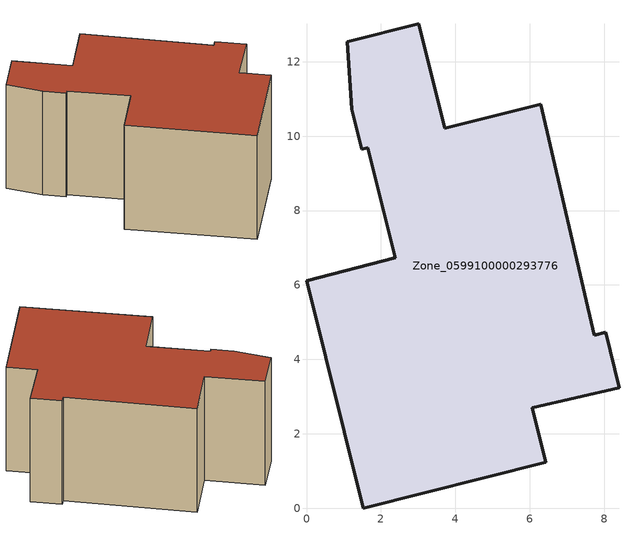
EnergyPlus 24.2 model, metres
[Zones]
Zone_0599100000293776
 floor ground (C_G): 8.04,4.73 8.4,3.24 6.07,2.7 6.43,1.24 1.53,0 0,6.12 2.39,6.73 1.64,9.69 1.48,9.65 1.21,10.72 1.1,12.54 3.01,13.02 3.72,10.21 6.29,10.86 7.73,4.65 z0
 wall outside (C_F): 1.64,9.69 2.39,6.73 0,6.12 1.53,0 6.43,1.24 6.07,2.7 8.4,3.24 8.04,4.73 7.73,4.65 6.29,10.86 3.72,10.21 3.01,13.02 1.1,12.54 1.21,10.72 1.48,9.65 1.64,9.69 z0:5.92
 roof outside (C_R): 1.21,10.72 1.48,9.65 1.64,9.69 2.39,6.73 0,6.12 1.53,0 6.43,1.24 6.07,2.7 8.4,3.24 8.04,4.73 7.73,4.65 6.29,10.86 3.72,10.21 3.01,13.02 1.1,12.54 z5.92
[BUILDING]
Pand.0599100000293776: North Axis=0; Terrain=City; Loads Convergence Tolerance Value=0.04; Temperature Convergence Tolerance Value=0.4; Solar Distribution=FullExterior; Maximum Number of Warmup Days=25; Minimum Number of Warmup Days=1
[Site:Location]
Rotterdam.The.Hague.AP_ZH_NLD Design_Conditions: Latitude=51.96; Longitude=4.45; Time Zone=1; Elevation=-4.5
[SITE:GROUNDTEMPERATURE:BUILDINGSURFACE]
18, 18, 18, 18, 18, 18, 18, 18, 18, 18, 18, 18
[MATERIAL] Thermal Absorptance=0.9; Solar Absorptance=0.7; Visible Absorptance=0.7
Name | Roughness | Thickness | Conductivity | Density | Specific Heat
G.TI.1965-1974 | MediumSmooth | 0.15 | 0.882353 | 540 | 1210
F.TI.1965-1974 | Rough | 0.3 | 0.697674 | 1920 | 840
R.TI.1965-1974 | MediumRough | 0.2 | 0.232558 | 1500 | 1000
[CONSTRUCTION]
C_G: G.TI.1965-1974
C_F: F.TI.1965-1974
C_R: R.TI.1965-1974
[ZONE]
Zone_0599100000293776: Type=1; Multiplier=1; Ceiling Height=Autocalculate; Volume=Autocalculate; Floor Area=autocalculate; Part of Total Floor Area=Yes
[ZONEINFILTRATION:DESIGNFLOWRATE]
Infil_Zone_0599100000293776: Zone or ZoneList or Space or SpaceList=Zone_0599100000293776; Schedule=AlwaysOn; Design Flow Rate Calculation Method=Flow/Area; Flow Rate per Floor Area=0.003; Constant Term Coefficient=1; Temperature Term Coefficient=0; Velocity Term Coefficient=0; Velocity Squared Term Coefficient=0
[HVACTEMPLATE:ZONE:IDEALLOADSAIRSYSTEM]
Zone_0599100000293776: Maximum Heating Supply Air Temperature=50; Minimum Cooling Supply Air Temperature=13; Maximum Heating Supply Air Humidity Ratio=0.0156; Minimum Cooling Supply Air Humidity Ratio=0.0077; Heating Limit=NoLimit; Cooling Limit=NoLimit; Dehumidification Control Type=ConstantSensibleHeatRatio; Cooling Sensible Heat Ratio=0.7; Dehumidification Setpoint=60; Humidification Control Type=None; Humidification Setpoint=30; Outdoor Air Method=None; Outdoor Air Flow Rate per Person=0.00944; Outdoor Air Flow Rate per Zone Floor Area=0; Outdoor Air Flow Rate per Zone=0; Demand Controlled Ventilation Type=None; Outdoor Air Economizer Type=NoEconomizer; Heat Recovery Type=None; Sensible Heat Recovery Effectiveness=0.7; Latent Heat Recovery Effectiveness=0.65
[ZONECONTROL:THERMOSTAT]
ThermostatControl_Zone_0599100000293776: Zone or ZoneList=Zone_0599100000293776; Control Type Schedule=DualSetpointControlType; Control 1=Thermostat_Zone_0599100000293776; Temperature Difference Between Cutout And Setpoint=0
[THERMOSTATSETPOINT:DUALSETPOINT]
Thermostat_Zone_0599100000293776: Heating Setpoint Temperature Schedule=HeatingSetpoint_Zone_0599100000293776; Cooling Setpoint Temperature Schedule=CoolingSetpoint_Zone_0599100000293776
[SCHEDULE:COMPACT]
HeatingSetpoint_Zone_0599100000293776: Through: 12/31, For: AllDays, Until: 24:00, 21
CoolingSetpoint_Zone_0599100000293776: Through: 12/31, For: AllDays, Until: 24:00, 24
DualSetpointControlType: Through: 12/31, For: AllDays, Until: 24:00, 4
AlwaysOn: Through: 12/31, For: AllDays, Until: 24:00, 1
